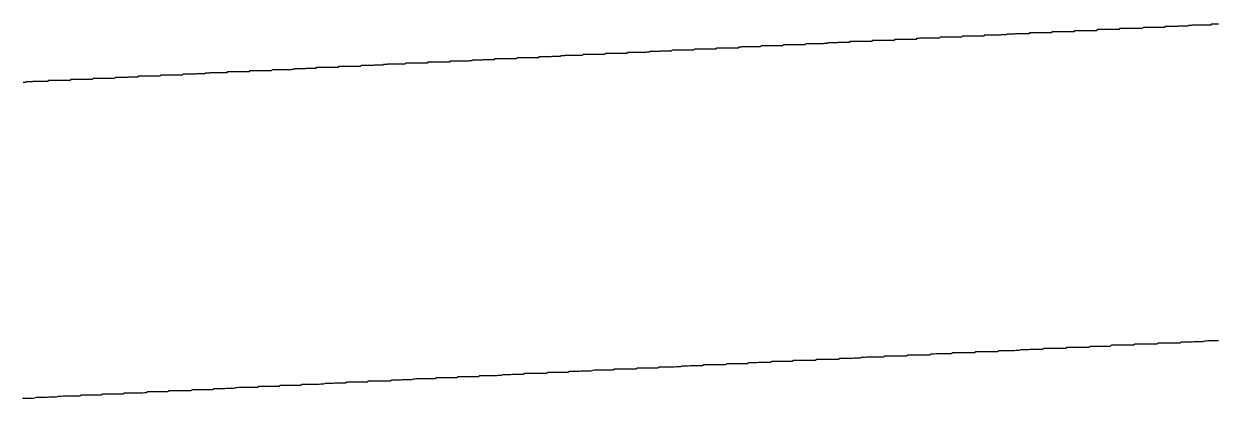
# Model space of a CAD drawing. Header units: millimetres. Extents: x 41 to 1041, y 1148 to 1248.
# Drawn here: x 117.04 to 129.86, y 1156.7 to 1160.72 of the extents above; entities that cross this region are included whole.
import ezdxf

# ---------------------------------------------------------------- set-up
doc = ezdxf.new("R2010")
doc.units = ezdxf.units.MM

msp = doc.modelspace()

# ---------------------------------------------------------------- linework, layer by layer
at = {"color": 3}
for points in [[(117.033, 1160.089, 0), (117.042, 1160.089, 0), (117.051, 1160.089, 0), (117.06, 1160.089, 0), (117.069, 1160.099, 0), (117.077, 1160.099, 0), (117.086, 1160.099, 0), (117.095, 1160.099, 0), (117.104, 1160.099, 0), (117.113, 1160.099, 0), (117.122, 1160.099, 0), (117.13, 1160.099, 0), (117.139, 1160.1, 0), (117.148, 1160.1, 0), (117.157, 1160.1, 0), (117.166, 1160.1, 0), (117.175, 1160.1, 0), (117.184, 1160.1, 0), (117.192, 1160.1, 0), (117.201, 1160.1, 0), (117.21, 1160.1, 0), (117.219, 1160.1, 0), (117.228, 1160.1, 0), (117.237, 1160.1, 0), (117.246, 1160.1, 0), (117.254, 1160.1, 0), (117.263, 1160.1, 0), (117.272, 1160.1, 0), (117.281, 1160.1, 0), (117.29, 1160.101, 0), (117.299, 1160.101, 0), (117.308, 1160.111, 0), (117.316, 1160.111, 0), (117.325, 1160.111, 0), (117.334, 1160.111, 0), (117.343, 1160.111, 0), (117.352, 1160.111, 0), (117.361, 1160.111, 0), (117.37, 1160.111, 0), (117.378, 1160.111, 0), (117.387, 1160.111, 0), (117.396, 1160.111, 0), (117.405, 1160.111, 0), (117.414, 1160.111, 0), (117.423, 1160.111, 0), (117.432, 1160.112, 0), (117.44, 1160.112, 0), (117.449, 1160.112, 0), (117.458, 1160.112, 0), (117.467, 1160.112, 0), (117.476, 1160.112, 0), (117.485, 1160.112, 0), (117.493, 1160.112, 0), (117.502, 1160.112, 0), (117.511, 1160.112, 0), (117.52, 1160.112, 0), (117.529, 1160.112, 0), (117.538, 1160.112, 0), (117.547, 1160.122, 0), (117.555, 1160.122, 0), (117.564, 1160.122, 0), (117.573, 1160.122, 0), (117.582, 1160.123, 0), (117.591, 1160.123, 0), (117.6, 1160.123, 0), (117.609, 1160.123, 0), (117.617, 1160.123, 0), (117.626, 1160.123, 0), (117.635, 1160.123, 0), (117.644, 1160.123, 0), (117.653, 1160.123, 0), (117.662, 1160.123, 0), (117.671, 1160.123, 0), (117.679, 1160.123, 0), (117.688, 1160.123, 0), (117.697, 1160.123, 0), (117.706, 1160.123, 0), (117.715, 1160.123, 0), (117.724, 1160.124, 0), (117.733, 1160.124, 0), (117.741, 1160.124, 0), (117.75, 1160.124, 0), (117.759, 1160.124, 0), (117.768, 1160.124, 0), (117.777, 1160.124, 0), (117.786, 1160.134, 0), (117.795, 1160.134, 0), (117.803, 1160.134, 0), (117.812, 1160.134, 0), (117.821, 1160.134, 0), (117.83, 1160.134, 0), (117.839, 1160.134, 0), (117.848, 1160.134, 0), (117.856, 1160.134, 0), (117.865, 1160.134, 0), (117.874, 1160.135, 0), (117.883, 1160.135, 0), (117.892, 1160.135, 0), (117.901, 1160.135, 0), (117.91, 1160.135, 0), (117.918, 1160.135, 0), (117.927, 1160.135, 0), (117.936, 1160.135, 0), (117.945, 1160.135, 0), (117.954, 1160.135, 0), (117.963, 1160.135, 0), (117.972, 1160.135, 0), (117.98, 1160.135, 0), (117.989, 1160.135, 0), (117.998, 1160.135, 0), (118.007, 1160.135, 0), (118.016, 1160.136, 0), (118.025, 1160.146, 0), (118.034, 1160.146, 0), (118.042, 1160.146, 0), (118.051, 1160.146, 0), (118.06, 1160.146, 0), (118.069, 1160.146, 0), (118.078, 1160.146, 0), (118.087, 1160.146, 0), (118.096, 1160.146, 0), (118.104, 1160.146, 0), (118.113, 1160.146, 0), (118.122, 1160.146, 0), (118.131, 1160.146, 0), (118.14, 1160.146, 0), (118.149, 1160.146, 0), (118.158, 1160.146, 0), (118.166, 1160.147, 0), (118.175, 1160.147, 0), (118.184, 1160.147, 0), (118.193, 1160.147, 0), (118.202, 1160.147, 0), (118.211, 1160.147, 0), (118.219, 1160.147, 0), (118.228, 1160.147, 0), (118.237, 1160.147, 0), (118.246, 1160.147, 0), (118.255, 1160.147, 0), (118.264, 1160.147, 0), (118.273, 1160.157, 0), (118.281, 1160.157, 0), (118.29, 1160.157, 0), (118.299, 1160.157, 0), (118.308, 1160.157, 0), (118.317, 1160.158, 0), (118.326, 1160.158, 0), (118.335, 1160.158, 0), (118.343, 1160.158, 0), (118.352, 1160.158, 0), (118.361, 1160.158, 0), (118.37, 1160.158, 0), (118.379, 1160.158, 0), (118.388, 1160.158, 0), (118.397, 1160.158, 0), (118.405, 1160.158, 0), (118.414, 1160.158, 0), (118.423, 1160.158, 0), (118.432, 1160.158, 0), (118.441, 1160.158, 0), (118.45, 1160.158, 0), (118.459, 1160.159, 0), (118.467, 1160.159, 0), (118.476, 1160.159, 0), (118.485, 1160.159, 0), (118.494, 1160.159, 0), (118.503, 1160.159, 0), (118.512, 1160.169, 0), (118.521, 1160.169, 0), (118.529, 1160.169, 0), (118.538, 1160.169, 0), (118.547, 1160.169, 0), (118.556, 1160.169, 0), (118.565, 1160.169, 0), (118.574, 1160.169, 0), (118.583, 1160.169, 0), (118.591, 1160.169, 0), (118.6, 1160.169, 0), (118.609, 1160.17, 0), (118.618, 1160.17, 0), (118.627, 1160.17, 0), (118.636, 1160.17, 0), (118.644, 1160.17, 0), (118.653, 1160.17, 0), (118.662, 1160.17, 0), (118.671, 1160.17, 0), (118.68, 1160.17, 0), (118.689, 1160.17, 0), (118.698, 1160.17, 0), (118.706, 1160.17, 0), (118.715, 1160.17, 0), (118.724, 1160.17, 0), (118.733, 1160.17, 0), (118.742, 1160.17, 0), (118.751, 1160.181, 0), (118.76, 1160.181, 0), (118.768, 1160.181, 0), (118.777, 1160.181, 0), (118.786, 1160.181, 0), (118.795, 1160.181, 0), (118.804, 1160.181, 0), (118.813, 1160.181, 0), (118.822, 1160.181, 0), (118.83, 1160.181, 0), (118.839, 1160.181, 0), (118.848, 1160.181, 0), (118.857, 1160.181, 0), (118.866, 1160.181, 0), (118.875, 1160.181, 0), (118.884, 1160.181, 0), (118.892, 1160.181, 0), (118.901, 1160.182, 0), (118.91, 1160.182, 0), (118.919, 1160.182, 0), (118.928, 1160.182, 0), (118.937, 1160.182, 0), (118.946, 1160.182, 0), (118.954, 1160.182, 0), (118.963, 1160.182, 0), (118.972, 1160.182, 0), (118.981, 1160.182, 0), (118.99, 1160.192, 0), (118.999, 1160.192, 0), (119.007, 1160.192, 0), (119.016, 1160.192, 0), (119.025, 1160.192, 0), (119.034, 1160.192, 0), (119.043, 1160.193, 0), (119.052, 1160.193, 0), (119.061, 1160.193, 0), (119.069, 1160.193, 0), (119.078, 1160.193, 0), (119.087, 1160.193, 0), (119.096, 1160.193, 0), (119.105, 1160.193, 0), (119.114, 1160.193, 0), (119.123, 1160.193, 0), (119.131, 1160.193, 0), (119.14, 1160.193, 0), (119.149, 1160.193, 0), (119.158, 1160.193, 0), (119.167, 1160.193, 0), (119.176, 1160.193, 0), (119.185, 1160.193, 0), (119.193, 1160.194, 0), (119.202, 1160.194, 0), (119.211, 1160.194, 0), (119.22, 1160.194, 0), (119.229, 1160.204, 0), (119.238, 1160.204, 0), (119.247, 1160.204, 0), (119.255, 1160.204, 0), (119.264, 1160.204, 0), (119.273, 1160.204, 0), (119.282, 1160.204, 0), (119.291, 1160.204, 0), (119.3, 1160.204, 0), (119.309, 1160.204, 0), (119.317, 1160.204, 0), (119.326, 1160.204, 0), (119.335, 1160.205, 0), (119.344, 1160.205, 0), (119.353, 1160.205, 0), (119.362, 1160.205, 0), (119.37, 1160.205, 0), (119.379, 1160.205, 0), (119.388, 1160.205, 0), (119.397, 1160.205, 0), (119.406, 1160.205, 0), (119.415, 1160.205, 0), (119.424, 1160.205, 0), (119.432, 1160.205, 0), (119.441, 1160.205, 0), (119.45, 1160.205, 0), (119.459, 1160.205, 0), (119.468, 1160.215, 0), (119.477, 1160.215, 0), (119.486, 1160.216, 0), (119.494, 1160.216, 0), (119.503, 1160.216, 0), (119.512, 1160.216, 0), (119.521, 1160.216, 0), (119.53, 1160.216, 0), (119.539, 1160.216, 0), (119.548, 1160.216, 0), (119.556, 1160.216, 0), (119.565, 1160.216, 0), (119.574, 1160.216, 0), (119.583, 1160.216, 0), (119.592, 1160.216, 0), (119.601, 1160.216, 0), (119.61, 1160.216, 0), (119.618, 1160.216, 0), (119.627, 1160.217, 0), (119.636, 1160.217, 0), (119.645, 1160.217, 0), (119.654, 1160.217, 0), (119.663, 1160.217, 0), (119.672, 1160.217, 0), (119.68, 1160.217, 0), (119.689, 1160.217, 0), (119.698, 1160.217, 0), (119.707, 1160.227, 0), (119.716, 1160.227, 0), (119.725, 1160.227, 0), (119.733, 1160.227, 0), (119.742, 1160.227, 0), (119.751, 1160.227, 0), (119.76, 1160.227, 0), (119.769, 1160.227, 0), (119.778, 1160.228, 0), (119.787, 1160.228, 0), (119.795, 1160.228, 0), (119.804, 1160.228, 0), (119.813, 1160.228, 0), (119.822, 1160.228, 0), (119.831, 1160.228, 0), (119.84, 1160.228, 0), (119.849, 1160.228, 0), (119.857, 1160.228, 0), (119.866, 1160.228, 0), (119.875, 1160.228, 0), (119.884, 1160.228, 0), (119.893, 1160.228, 0), (119.902, 1160.228, 0), (119.911, 1160.228, 0), (119.919, 1160.229, 0), (119.928, 1160.229, 0), (119.937, 1160.229, 0), (119.946, 1160.239, 0), (119.955, 1160.239, 0), (119.964, 1160.239, 0), (119.973, 1160.239, 0), (119.981, 1160.239, 0), (119.99, 1160.239, 0), (119.999, 1160.239, 0), (120.008, 1160.239, 0), (120.017, 1160.239, 0), (120.026, 1160.239, 0), (120.035, 1160.239, 0), (120.043, 1160.239, 0), (120.052, 1160.239, 0), (120.061, 1160.239, 0), (120.07, 1160.24, 0), (120.079, 1160.24, 0), (120.088, 1160.24, 0), (120.096, 1160.24, 0), (120.105, 1160.24, 0), (120.114, 1160.24, 0), (120.123, 1160.24, 0), (120.132, 1160.24, 0), (120.141, 1160.24, 0), (120.15, 1160.24, 0), (120.158, 1160.24, 0), (120.167, 1160.24, 0), (120.176, 1160.24, 0), (120.184, 1160.25, 0), (120.193, 1160.25, 0), (120.202, 1160.25, 0), (120.211, 1160.251, 0), (120.219, 1160.251, 0), (120.228, 1160.251, 0), (120.237, 1160.251, 0), (120.246, 1160.251, 0), (120.255, 1160.251, 0), (120.264, 1160.251, 0), (120.273, 1160.251, 0), (120.281, 1160.251, 0), (120.29, 1160.251, 0), (120.299, 1160.251, 0), (120.308, 1160.251, 0), (120.317, 1160.251, 0), (120.326, 1160.251, 0), (120.335, 1160.251, 0), (120.343, 1160.251, 0), (120.352, 1160.251, 0), (120.361, 1160.252, 0), (120.37, 1160.252, 0), (120.379, 1160.252, 0), (120.388, 1160.252, 0), (120.396, 1160.252, 0), (120.405, 1160.252, 0), (120.414, 1160.252, 0), (120.423, 1160.262, 0), (120.432, 1160.262, 0), (120.441, 1160.262, 0), (120.45, 1160.262, 0), (120.458, 1160.262, 0), (120.467, 1160.262, 0), (120.476, 1160.262, 0), (120.485, 1160.262, 0), (120.494, 1160.262, 0), (120.503, 1160.262, 0), (120.512, 1160.263, 0), (120.52, 1160.263, 0), (120.529, 1160.263, 0), (120.538, 1160.263, 0), (120.547, 1160.263, 0), (120.556, 1160.263, 0), (120.565, 1160.263, 0), (120.574, 1160.263, 0), (120.582, 1160.263, 0), (120.591, 1160.263, 0), (120.6, 1160.263, 0), (120.609, 1160.263, 0), (120.618, 1160.263, 0), (120.627, 1160.263, 0), (120.636, 1160.263, 0), (120.644, 1160.263, 0), (120.653, 1160.264, 0), (120.662, 1160.274, 0), (120.671, 1160.274, 0), (120.68, 1160.274, 0), (120.689, 1160.274, 0), (120.698, 1160.274, 0), (120.706, 1160.274, 0), (120.715, 1160.274, 0), (120.724, 1160.274, 0), (120.733, 1160.274, 0), (120.742, 1160.274, 0), (120.751, 1160.274, 0), (120.759, 1160.274, 0), (120.768, 1160.274, 0), (120.777, 1160.274, 0), (120.786, 1160.274, 0), (120.795, 1160.274, 0), (120.804, 1160.275, 0), (120.813, 1160.275, 0), (120.821, 1160.275, 0), (120.83, 1160.275, 0), (120.839, 1160.275, 0), (120.848, 1160.275, 0), (120.857, 1160.275, 0), (120.866, 1160.275, 0), (120.875, 1160.275, 0), (120.883, 1160.275, 0), (120.892, 1160.275, 0), (120.901, 1160.285, 0), (120.91, 1160.285, 0), (120.919, 1160.285, 0), (120.928, 1160.285, 0), (120.937, 1160.285, 0), (120.945, 1160.286, 0), (120.954, 1160.286, 0), (120.963, 1160.286, 0), (120.972, 1160.286, 0), (120.981, 1160.286, 0), (120.99, 1160.286, 0), (120.999, 1160.286, 0), (121.007, 1160.286, 0), (121.016, 1160.286, 0), (121.025, 1160.286, 0), (121.034, 1160.286, 0), (121.043, 1160.286, 0), (121.052, 1160.286, 0), (121.061, 1160.286, 0), (121.069, 1160.286, 0), (121.078, 1160.286, 0), (121.087, 1160.286, 0), (121.096, 1160.287, 0), (121.105, 1160.287, 0), (121.114, 1160.287, 0), (121.122, 1160.287, 0), (121.131, 1160.287, 0), (121.14, 1160.297, 0), (121.149, 1160.297, 0), (121.158, 1160.297, 0), (121.167, 1160.297, 0), (121.176, 1160.297, 0), (121.184, 1160.297, 0), (121.193, 1160.297, 0), (121.202, 1160.297, 0), (121.211, 1160.297, 0), (121.22, 1160.297, 0), (121.229, 1160.297, 0), (121.238, 1160.298, 0), (121.246, 1160.298, 0), (121.255, 1160.298, 0), (121.264, 1160.298, 0), (121.273, 1160.298, 0), (121.282, 1160.298, 0), (121.291, 1160.298, 0), (121.3, 1160.298, 0), (121.308, 1160.298, 0), (121.317, 1160.298, 0), (121.326, 1160.298, 0), (121.335, 1160.298, 0), (121.344, 1160.298, 0), (121.353, 1160.298, 0), (121.362, 1160.298, 0), (121.37, 1160.298, 0), (121.379, 1160.308, 0), (121.388, 1160.309, 0), (121.397, 1160.309, 0), (121.406, 1160.309, 0), (121.415, 1160.309, 0), (121.424, 1160.309, 0), (121.432, 1160.309, 0), (121.441, 1160.309, 0), (121.45, 1160.309, 0), (121.459, 1160.309, 0), (121.468, 1160.309, 0), (121.477, 1160.309, 0), (121.485, 1160.309, 0), (121.494, 1160.309, 0), (121.503, 1160.309, 0), (121.512, 1160.309, 0), (121.521, 1160.309, 0), (121.53, 1160.31, 0), (121.539, 1160.31, 0), (121.547, 1160.31, 0), (121.556, 1160.31, 0), (121.565, 1160.31, 0), (121.574, 1160.31, 0), (121.583, 1160.31, 0), (121.592, 1160.31, 0), (121.601, 1160.31, 0), (121.609, 1160.31, 0), (121.618, 1160.32, 0), (121.627, 1160.32, 0), (121.636, 1160.32, 0), (121.645, 1160.32, 0), (121.654, 1160.32, 0), (121.663, 1160.32, 0), (121.671, 1160.32, 0), (121.68, 1160.321, 0), (121.689, 1160.321, 0), (121.698, 1160.321, 0), (121.707, 1160.321, 0), (121.716, 1160.321, 0), (121.725, 1160.321, 0), (121.733, 1160.321, 0), (121.742, 1160.321, 0), (121.751, 1160.321, 0), (121.76, 1160.321, 0), (121.769, 1160.321, 0), (121.778, 1160.321, 0), (121.787, 1160.321, 0), (121.795, 1160.321, 0), (121.804, 1160.321, 0), (121.813, 1160.321, 0), (121.822, 1160.322, 0), (121.831, 1160.322, 0), (121.84, 1160.322, 0), (121.848, 1160.322, 0), (121.857, 1160.332, 0), (121.866, 1160.332, 0), (121.875, 1160.332, 0), (121.884, 1160.332, 0), (121.893, 1160.332, 0), (121.902, 1160.332, 0), (121.91, 1160.332, 0), (121.919, 1160.332, 0), (121.928, 1160.332, 0), (121.937, 1160.332, 0), (121.946, 1160.332, 0), (121.955, 1160.332, 0), (121.964, 1160.332, 0), (121.972, 1160.333, 0), (121.981, 1160.333, 0), (121.99, 1160.333, 0), (121.999, 1160.333, 0), (122.008, 1160.333, 0), (122.017, 1160.333, 0), (122.026, 1160.333, 0), (122.034, 1160.333, 0), (122.043, 1160.333, 0), (122.052, 1160.333, 0), (122.061, 1160.333, 0), (122.07, 1160.333, 0), (122.079, 1160.333, 0), (122.088, 1160.333, 0), (122.096, 1160.343, 0), (122.105, 1160.343, 0), (122.114, 1160.344, 0), (122.123, 1160.344, 0), (122.132, 1160.344, 0), (122.141, 1160.344, 0), (122.15, 1160.344, 0), (122.158, 1160.344, 0), (122.167, 1160.344, 0), (122.176, 1160.344, 0), (122.185, 1160.344, 0), (122.194, 1160.344, 0), (122.203, 1160.344, 0), (122.211, 1160.344, 0), (122.22, 1160.344, 0), (122.229, 1160.344, 0), (122.238, 1160.344, 0), (122.247, 1160.344, 0), (122.256, 1160.344, 0), (122.265, 1160.345, 0), (122.273, 1160.345, 0), (122.282, 1160.345, 0), (122.291, 1160.345, 0), (122.3, 1160.345, 0), (122.309, 1160.345, 0), (122.318, 1160.345, 0), (122.327, 1160.345, 0), (122.335, 1160.355, 0), (122.344, 1160.355, 0), (122.353, 1160.355, 0), (122.362, 1160.355, 0), (122.371, 1160.355, 0), (122.38, 1160.355, 0), (122.389, 1160.355, 0), (122.397, 1160.355, 0), (122.406, 1160.355, 0), (122.415, 1160.356, 0), (122.424, 1160.356, 0), (122.433, 1160.356, 0), (122.442, 1160.356, 0), (122.451, 1160.356, 0), (122.459, 1160.356, 0), (122.468, 1160.356, 0), (122.477, 1160.356, 0), (122.486, 1160.356, 0), (122.495, 1160.356, 0), (122.504, 1160.356, 0), (122.513, 1160.356, 0), (122.521, 1160.356, 0), (122.53, 1160.356, 0), (122.539, 1160.356, 0), (122.548, 1160.356, 0), (122.557, 1160.357, 0), (122.566, 1160.357, 0), (122.574, 1160.367, 0), (122.583, 1160.367, 0), (122.592, 1160.367, 0), (122.601, 1160.367, 0), (122.61, 1160.367, 0), (122.619, 1160.367, 0), (122.628, 1160.367, 0), (122.636, 1160.367, 0), (122.645, 1160.367, 0), (122.654, 1160.367, 0), (122.663, 1160.367, 0), (122.672, 1160.367, 0), (122.681, 1160.367, 0), (122.69, 1160.367, 0), (122.698, 1160.367, 0), (122.707, 1160.368, 0), (122.716, 1160.368, 0), (122.725, 1160.368, 0), (122.734, 1160.368, 0), (122.743, 1160.368, 0), (122.752, 1160.368, 0), (122.76, 1160.368, 0), (122.769, 1160.368, 0), (122.778, 1160.368, 0), (122.787, 1160.368, 0), (122.796, 1160.368, 0), (122.805, 1160.378, 0), (122.814, 1160.378, 0), (122.822, 1160.378, 0), (122.831, 1160.378, 0), (122.84, 1160.378, 0), (122.849, 1160.379, 0), (122.858, 1160.379, 0), (122.867, 1160.379, 0), (122.876, 1160.379, 0), (122.884, 1160.379, 0), (122.893, 1160.379, 0), (122.902, 1160.379, 0), (122.911, 1160.379, 0), (122.92, 1160.379, 0), (122.929, 1160.379, 0), (122.937, 1160.379, 0), (122.946, 1160.379, 0), (122.955, 1160.379, 0), (122.964, 1160.379, 0), (122.973, 1160.379, 0), (122.982, 1160.379, 0), (122.991, 1160.379, 0), (122.999, 1160.38, 0), (123.008, 1160.38, 0), (123.017, 1160.38, 0), (123.026, 1160.38, 0), (123.035, 1160.38, 0), (123.044, 1160.39, 0), (123.053, 1160.39, 0), (123.061, 1160.39, 0), (123.07, 1160.39, 0), (123.079, 1160.39, 0), (123.088, 1160.39, 0), (123.097, 1160.39, 0), (123.106, 1160.39, 0), (123.115, 1160.39, 0), (123.123, 1160.39, 0), (123.132, 1160.39, 0), (123.141, 1160.391, 0), (123.15, 1160.391, 0), (123.159, 1160.391, 0), (123.168, 1160.391, 0), (123.177, 1160.391, 0), (123.185, 1160.391, 0), (123.194, 1160.391, 0), (123.203, 1160.391, 0), (123.212, 1160.391, 0), (123.221, 1160.391, 0), (123.23, 1160.391, 0), (123.238, 1160.391, 0), (123.247, 1160.391, 0), (123.256, 1160.391, 0), (123.265, 1160.391, 0), (123.274, 1160.391, 0), (123.283, 1160.401, 0), (123.292, 1160.402, 0), (123.3, 1160.402, 0), (123.309, 1160.402, 0), (123.318, 1160.402, 0), (123.327, 1160.402, 0), (123.336, 1160.402, 0), (123.345, 1160.402, 0), (123.354, 1160.402, 0), (123.362, 1160.402, 0), (123.371, 1160.402, 0), (123.38, 1160.402, 0), (123.388, 1160.402, 0), (123.397, 1160.402, 0), (123.406, 1160.402, 0), (123.415, 1160.402, 0), (123.423, 1160.402, 0), (123.432, 1160.403, 0), (123.441, 1160.403, 0), (123.45, 1160.403, 0), (123.459, 1160.403, 0), (123.468, 1160.403, 0), (123.477, 1160.403, 0), (123.485, 1160.403, 0), (123.494, 1160.403, 0), (123.503, 1160.403, 0), (123.512, 1160.403, 0), (123.521, 1160.413, 0), (123.53, 1160.413, 0), (123.539, 1160.413, 0), (123.547, 1160.413, 0), (123.556, 1160.413, 0), (123.565, 1160.413, 0), (123.574, 1160.413, 0), (123.583, 1160.414, 0), (123.592, 1160.414, 0), (123.6, 1160.414, 0), (123.609, 1160.414, 0), (123.618, 1160.414, 0), (123.627, 1160.414, 0), (123.636, 1160.414, 0), (123.645, 1160.414, 0), (123.654, 1160.414, 0), (123.662, 1160.414, 0), (123.671, 1160.414, 0), (123.68, 1160.414, 0), (123.689, 1160.414, 0), (123.698, 1160.414, 0), (123.707, 1160.414, 0), (123.716, 1160.414, 0), (123.724, 1160.415, 0), (123.733, 1160.415, 0), (123.742, 1160.415, 0), (123.751, 1160.415, 0), (123.76, 1160.425, 0), (123.769, 1160.425, 0), (123.778, 1160.425, 0), (123.786, 1160.425, 0), (123.795, 1160.425, 0), (123.804, 1160.425, 0), (123.813, 1160.425, 0), (123.822, 1160.425, 0), (123.831, 1160.425, 0), (123.84, 1160.425, 0), (123.848, 1160.425, 0), (123.857, 1160.425, 0), (123.866, 1160.425, 0), (123.875, 1160.426, 0), (123.884, 1160.426, 0), (123.893, 1160.426, 0), (123.902, 1160.426, 0), (123.91, 1160.426, 0), (123.919, 1160.426, 0), (123.928, 1160.426, 0), (123.937, 1160.426, 0), (123.946, 1160.426, 0), (123.955, 1160.426, 0), (123.963, 1160.426, 0), (123.972, 1160.426, 0), (123.981, 1160.426, 0), (123.99, 1160.426, 0), (123.999, 1160.436, 0), (124.008, 1160.436, 0), (124.017, 1160.437, 0), (124.025, 1160.437, 0), (124.034, 1160.437, 0), (124.043, 1160.437, 0), (124.052, 1160.437, 0), (124.061, 1160.437, 0), (124.07, 1160.437, 0), (124.079, 1160.437, 0), (124.087, 1160.437, 0), (124.096, 1160.437, 0), (124.105, 1160.437, 0), (124.114, 1160.437, 0), (124.123, 1160.437, 0), (124.132, 1160.437, 0), (124.141, 1160.437, 0), (124.149, 1160.437, 0), (124.158, 1160.437, 0), (124.167, 1160.438, 0), (124.176, 1160.438, 0), (124.185, 1160.438, 0), (124.194, 1160.438, 0), (124.203, 1160.438, 0), (124.211, 1160.438, 0), (124.22, 1160.438, 0), (124.229, 1160.438, 0), (124.238, 1160.448, 0), (124.247, 1160.448, 0), (124.256, 1160.448, 0), (124.265, 1160.448, 0), (124.273, 1160.448, 0), (124.282, 1160.448, 0), (124.291, 1160.448, 0), (124.3, 1160.448, 0), (124.309, 1160.448, 0), (124.318, 1160.449, 0), (124.326, 1160.449, 0), (124.335, 1160.449, 0), (124.344, 1160.449, 0), (124.353, 1160.449, 0), (124.362, 1160.449, 0), (124.371, 1160.449, 0), (124.38, 1160.449, 0), (124.388, 1160.449, 0), (124.397, 1160.449, 0), (124.406, 1160.449, 0), (124.415, 1160.449, 0), (124.424, 1160.449, 0), (124.433, 1160.449, 0), (124.442, 1160.449, 0), (124.45, 1160.449, 0), (124.459, 1160.45, 0), (124.468, 1160.45, 0), (124.477, 1160.46, 0), (124.486, 1160.46, 0), (124.495, 1160.46, 0), (124.504, 1160.46, 0), (124.512, 1160.46, 0), (124.521, 1160.46, 0), (124.53, 1160.46, 0), (124.539, 1160.46, 0), (124.548, 1160.46, 0), (124.557, 1160.46, 0), (124.566, 1160.46, 0), (124.574, 1160.46, 0), (124.583, 1160.46, 0), (124.592, 1160.46, 0), (124.601, 1160.46, 0), (124.61, 1160.461, 0), (124.619, 1160.461, 0), (124.628, 1160.461, 0), (124.636, 1160.461, 0), (124.645, 1160.461, 0), (124.654, 1160.461, 0), (124.663, 1160.461, 0), (124.672, 1160.461, 0), (124.681, 1160.461, 0), (124.689, 1160.461, 0), (124.698, 1160.461, 0), (124.707, 1160.461, 0), (124.716, 1160.471, 0), (124.725, 1160.471, 0), (124.734, 1160.471, 0), (124.743, 1160.471, 0), (124.751, 1160.472, 0), (124.76, 1160.472, 0), (124.769, 1160.472, 0), (124.778, 1160.472, 0), (124.787, 1160.472, 0), (124.796, 1160.472, 0), (124.805, 1160.472, 0), (124.813, 1160.472, 0), (124.822, 1160.472, 0), (124.831, 1160.472, 0), (124.84, 1160.472, 0), (124.849, 1160.472, 0), (124.858, 1160.472, 0), (124.867, 1160.472, 0), (124.875, 1160.472, 0), (124.884, 1160.472, 0), (124.893, 1160.472, 0), (124.902, 1160.473, 0), (124.911, 1160.473, 0), (124.92, 1160.473, 0), (124.929, 1160.473, 0), (124.937, 1160.473, 0), (124.946, 1160.473, 0), (124.955, 1160.483, 0), (124.964, 1160.483, 0), (124.973, 1160.483, 0), (124.982, 1160.483, 0), (124.991, 1160.483, 0), (124.999, 1160.483, 0), (125.008, 1160.483, 0), (125.017, 1160.483, 0), (125.026, 1160.483, 0), (125.035, 1160.483, 0), (125.044, 1160.484, 0), (125.052, 1160.484, 0), (125.061, 1160.484, 0), (125.07, 1160.484, 0), (125.079, 1160.484, 0), (125.088, 1160.484, 0), (125.097, 1160.484, 0), (125.106, 1160.484, 0), (125.114, 1160.484, 0), (125.123, 1160.484, 0), (125.132, 1160.484, 0), (125.141, 1160.484, 0), (125.15, 1160.484, 0), (125.159, 1160.484, 0), (125.168, 1160.484, 0), (125.176, 1160.484, 0), (125.185, 1160.484, 0), (125.194, 1160.495, 0), (125.203, 1160.495, 0), (125.212, 1160.495, 0), (125.221, 1160.495, 0), (125.23, 1160.495, 0), (125.238, 1160.495, 0), (125.247, 1160.495, 0), (125.256, 1160.495, 0), (125.265, 1160.495, 0), (125.274, 1160.495, 0), (125.283, 1160.495, 0), (125.292, 1160.495, 0), (125.3, 1160.495, 0), (125.309, 1160.495, 0), (125.318, 1160.495, 0), (125.327, 1160.495, 0), (125.336, 1160.496, 0), (125.345, 1160.496, 0), (125.353, 1160.496, 0), (125.362, 1160.496, 0), (125.371, 1160.496, 0), (125.38, 1160.496, 0), (125.389, 1160.496, 0), (125.398, 1160.496, 0), (125.407, 1160.496, 0), (125.415, 1160.496, 0), (125.424, 1160.496, 0), (125.433, 1160.506, 0), (125.442, 1160.506, 0), (125.451, 1160.506, 0), (125.46, 1160.506, 0), (125.469, 1160.506, 0), (125.477, 1160.506, 0), (125.486, 1160.507, 0), (125.495, 1160.507, 0), (125.504, 1160.507, 0), (125.513, 1160.507, 0), (125.522, 1160.507, 0), (125.531, 1160.507, 0), (125.539, 1160.507, 0), (125.548, 1160.507, 0), (125.557, 1160.507, 0), (125.566, 1160.507, 0), (125.575, 1160.507, 0), (125.584, 1160.507, 0), (125.593, 1160.507, 0), (125.601, 1160.507, 0), (125.61, 1160.507, 0), (125.619, 1160.507, 0), (125.628, 1160.508, 0), (125.637, 1160.508, 0), (125.646, 1160.508, 0), (125.655, 1160.508, 0), (125.663, 1160.508, 0), (125.672, 1160.518, 0), (125.681, 1160.518, 0), (125.69, 1160.518, 0), (125.699, 1160.518, 0), (125.708, 1160.518, 0), (125.716, 1160.518, 0), (125.725, 1160.518, 0), (125.734, 1160.518, 0), (125.743, 1160.518, 0), (125.752, 1160.518, 0), (125.761, 1160.518, 0), (125.77, 1160.518, 0), (125.778, 1160.519, 0), (125.787, 1160.519, 0), (125.796, 1160.519, 0), (125.805, 1160.519, 0), (125.814, 1160.519, 0), (125.823, 1160.519, 0), (125.832, 1160.519, 0), (125.84, 1160.519, 0), (125.849, 1160.519, 0), (125.858, 1160.519, 0), (125.867, 1160.519, 0), (125.876, 1160.519, 0), (125.885, 1160.519, 0), (125.894, 1160.519, 0), (125.902, 1160.519, 0), (125.911, 1160.529, 0), (125.92, 1160.53, 0), (125.929, 1160.53, 0), (125.938, 1160.53, 0), (125.947, 1160.53, 0), (125.956, 1160.53, 0), (125.964, 1160.53, 0), (125.973, 1160.53, 0), (125.982, 1160.53, 0), (125.991, 1160.53, 0), (126, 1160.53, 0), (126.009, 1160.53, 0), (126.018, 1160.53, 0), (126.026, 1160.53, 0), (126.035, 1160.53, 0), (126.044, 1160.53, 0), (126.053, 1160.53, 0), (126.062, 1160.53, 0), (126.071, 1160.531, 0), (126.08, 1160.531, 0), (126.088, 1160.531, 0), (126.097, 1160.531, 0), (126.106, 1160.531, 0), (126.115, 1160.531, 0), (126.124, 1160.531, 0), (126.133, 1160.531, 0), (126.141, 1160.531, 0), (126.15, 1160.541, 0), (126.159, 1160.541, 0), (126.168, 1160.541, 0), (126.177, 1160.541, 0), (126.186, 1160.541, 0), (126.195, 1160.541, 0), (126.203, 1160.541, 0), (126.212, 1160.541, 0), (126.221, 1160.542, 0), (126.23, 1160.542, 0), (126.239, 1160.542, 0), (126.248, 1160.542, 0), (126.257, 1160.542, 0), (126.265, 1160.542, 0), (126.274, 1160.542, 0), (126.283, 1160.542, 0), (126.292, 1160.542, 0), (126.301, 1160.542, 0), (126.31, 1160.542, 0), (126.319, 1160.542, 0), (126.327, 1160.542, 0), (126.336, 1160.542, 0), (126.345, 1160.542, 0), (126.354, 1160.542, 0), (126.363, 1160.543, 0), (126.372, 1160.543, 0), (126.381, 1160.543, 0), (126.389, 1160.553, 0), (126.398, 1160.553, 0), (126.407, 1160.553, 0), (126.416, 1160.553, 0), (126.425, 1160.553, 0), (126.434, 1160.553, 0), (126.443, 1160.553, 0), (126.451, 1160.553, 0), (126.46, 1160.553, 0), (126.469, 1160.553, 0), (126.478, 1160.553, 0), (126.487, 1160.553, 0), (126.496, 1160.553, 0), (126.504, 1160.553, 0), (126.513, 1160.554, 0), (126.522, 1160.554, 0), (126.531, 1160.554, 0), (126.54, 1160.554, 0), (126.549, 1160.554, 0), (126.558, 1160.554, 0), (126.566, 1160.554, 0), (126.575, 1160.554, 0), (126.584, 1160.554, 0), (126.593, 1160.554, 0), (126.602, 1160.554, 0), (126.611, 1160.554, 0), (126.62, 1160.554, 0), (126.627, 1160.564, 0), (126.636, 1160.564, 0), (126.645, 1160.564, 0), (126.654, 1160.565, 0), (126.663, 1160.565, 0), (126.672, 1160.565, 0), (126.681, 1160.565, 0), (126.689, 1160.565, 0), (126.698, 1160.565, 0), (126.707, 1160.565, 0), (126.716, 1160.565, 0), (126.725, 1160.565, 0), (126.734, 1160.565, 0), (126.743, 1160.565, 0), (126.751, 1160.565, 0), (126.76, 1160.565, 0), (126.769, 1160.565, 0), (126.778, 1160.565, 0), (126.787, 1160.565, 0), (126.796, 1160.565, 0), (126.805, 1160.566, 0), (126.813, 1160.566, 0), (126.822, 1160.566, 0), (126.831, 1160.566, 0), (126.84, 1160.566, 0), (126.849, 1160.566, 0), (126.858, 1160.566, 0), (126.866, 1160.566, 0), (126.875, 1160.576, 0), (126.884, 1160.576, 0), (126.893, 1160.576, 0), (126.902, 1160.576, 0), (126.911, 1160.576, 0), (126.92, 1160.576, 0), (126.928, 1160.576, 0), (126.937, 1160.576, 0), (126.946, 1160.577, 0), (126.955, 1160.577, 0), (126.964, 1160.577, 0), (126.973, 1160.577, 0), (126.982, 1160.577, 0), (126.99, 1160.577, 0), (126.999, 1160.577, 0), (127.008, 1160.577, 0), (127.017, 1160.577, 0), (127.026, 1160.577, 0), (127.035, 1160.577, 0), (127.044, 1160.577, 0), (127.052, 1160.577, 0), (127.061, 1160.577, 0), (127.07, 1160.577, 0), (127.079, 1160.577, 0), (127.088, 1160.577, 0), (127.097, 1160.578, 0), (127.106, 1160.578, 0), (127.114, 1160.588, 0), (127.123, 1160.588, 0), (127.132, 1160.588, 0), (127.141, 1160.588, 0), (127.15, 1160.588, 0), (127.159, 1160.588, 0), (127.168, 1160.588, 0), (127.176, 1160.588, 0), (127.185, 1160.588, 0), (127.194, 1160.588, 0), (127.203, 1160.588, 0), (127.212, 1160.588, 0), (127.221, 1160.588, 0), (127.229, 1160.588, 0), (127.238, 1160.589, 0), (127.247, 1160.589, 0), (127.256, 1160.589, 0), (127.265, 1160.589, 0), (127.274, 1160.589, 0), (127.283, 1160.589, 0), (127.291, 1160.589, 0), (127.3, 1160.589, 0), (127.309, 1160.589, 0), (127.318, 1160.589, 0), (127.327, 1160.589, 0), (127.336, 1160.589, 0), (127.345, 1160.589, 0), (127.353, 1160.599, 0), (127.362, 1160.599, 0), (127.371, 1160.599, 0), (127.38, 1160.599, 0), (127.389, 1160.6, 0), (127.398, 1160.6, 0), (127.407, 1160.6, 0), (127.415, 1160.6, 0), (127.424, 1160.6, 0), (127.433, 1160.6, 0), (127.442, 1160.6, 0), (127.451, 1160.6, 0), (127.46, 1160.6, 0), (127.469, 1160.6, 0), (127.477, 1160.6, 0), (127.486, 1160.6, 0), (127.495, 1160.6, 0), (127.504, 1160.6, 0), (127.513, 1160.6, 0), (127.522, 1160.6, 0), (127.531, 1160.601, 0), (127.539, 1160.601, 0), (127.548, 1160.601, 0), (127.557, 1160.601, 0), (127.566, 1160.601, 0), (127.575, 1160.601, 0), (127.584, 1160.601, 0), (127.592, 1160.611, 0), (127.601, 1160.611, 0), (127.61, 1160.611, 0), (127.619, 1160.611, 0), (127.628, 1160.611, 0), (127.637, 1160.611, 0), (127.646, 1160.611, 0), (127.654, 1160.611, 0), (127.663, 1160.611, 0), (127.672, 1160.611, 0), (127.681, 1160.612, 0), (127.69, 1160.612, 0), (127.699, 1160.612, 0), (127.708, 1160.612, 0), (127.716, 1160.612, 0), (127.725, 1160.612, 0), (127.734, 1160.612, 0), (127.743, 1160.612, 0), (127.752, 1160.612, 0), (127.761, 1160.612, 0), (127.77, 1160.612, 0), (127.778, 1160.612, 0), (127.787, 1160.612, 0), (127.796, 1160.612, 0), (127.805, 1160.612, 0), (127.814, 1160.612, 0), (127.823, 1160.613, 0), (127.832, 1160.613, 0), (127.84, 1160.623, 0), (127.849, 1160.623, 0), (127.858, 1160.623, 0), (127.867, 1160.623, 0), (127.876, 1160.623, 0), (127.885, 1160.623, 0), (127.894, 1160.623, 0), (127.902, 1160.623, 0), (127.911, 1160.623, 0), (127.92, 1160.623, 0), (127.929, 1160.623, 0), (127.938, 1160.623, 0), (127.947, 1160.623, 0), (127.955, 1160.623, 0), (127.964, 1160.623, 0), (127.973, 1160.624, 0), (127.982, 1160.624, 0), (127.991, 1160.624, 0), (128, 1160.624, 0), (128.009, 1160.624, 0), (128.017, 1160.624, 0), (128.026, 1160.624, 0), (128.035, 1160.624, 0), (128.044, 1160.624, 0), (128.053, 1160.624, 0), (128.062, 1160.624, 0), (128.071, 1160.624, 0), (128.079, 1160.634, 0), (128.088, 1160.634, 0), (128.097, 1160.634, 0), (128.106, 1160.634, 0), (128.115, 1160.635, 0), (128.124, 1160.635, 0), (128.133, 1160.635, 0), (128.141, 1160.635, 0), (128.15, 1160.635, 0), (128.159, 1160.635, 0), (128.168, 1160.635, 0), (128.177, 1160.635, 0), (128.186, 1160.635, 0), (128.195, 1160.635, 0), (128.203, 1160.635, 0), (128.212, 1160.635, 0), (128.221, 1160.635, 0), (128.23, 1160.635, 0), (128.239, 1160.635, 0), (128.248, 1160.635, 0), (128.257, 1160.635, 0), (128.265, 1160.636, 0), (128.274, 1160.636, 0), (128.283, 1160.636, 0), (128.292, 1160.636, 0), (128.301, 1160.636, 0), (128.31, 1160.636, 0), (128.318, 1160.646, 0), (128.327, 1160.646, 0), (128.336, 1160.646, 0), (128.345, 1160.646, 0), (128.354, 1160.646, 0), (128.363, 1160.646, 0), (128.372, 1160.646, 0), (128.38, 1160.646, 0), (128.389, 1160.646, 0), (128.398, 1160.646, 0), (128.407, 1160.646, 0), (128.416, 1160.647, 0), (128.425, 1160.647, 0), (128.434, 1160.647, 0), (128.442, 1160.647, 0), (128.451, 1160.647, 0), (128.46, 1160.647, 0), (128.469, 1160.647, 0), (128.478, 1160.647, 0), (128.487, 1160.647, 0), (128.496, 1160.647, 0), (128.504, 1160.647, 0), (128.513, 1160.647, 0), (128.522, 1160.647, 0), (128.531, 1160.647, 0), (128.54, 1160.647, 0), (128.549, 1160.647, 0), (128.558, 1160.648, 0), (128.566, 1160.658, 0), (128.575, 1160.658, 0), (128.584, 1160.658, 0), (128.593, 1160.658, 0), (128.602, 1160.658, 0), (128.611, 1160.658, 0), (128.62, 1160.658, 0), (128.628, 1160.658, 0), (128.637, 1160.658, 0), (128.646, 1160.658, 0), (128.655, 1160.658, 0), (128.664, 1160.658, 0), (128.673, 1160.658, 0), (128.682, 1160.658, 0), (128.69, 1160.658, 0), (128.699, 1160.658, 0), (128.708, 1160.659, 0), (128.717, 1160.659, 0), (128.726, 1160.659, 0), (128.735, 1160.659, 0), (128.743, 1160.659, 0), (128.752, 1160.659, 0), (128.761, 1160.659, 0), (128.77, 1160.659, 0), (128.779, 1160.659, 0), (128.788, 1160.659, 0), (128.797, 1160.659, 0), (128.805, 1160.669, 0), (128.814, 1160.669, 0), (128.823, 1160.669, 0), (128.832, 1160.669, 0), (128.841, 1160.669, 0), (128.85, 1160.67, 0), (128.859, 1160.67, 0), (128.867, 1160.67, 0), (128.876, 1160.67, 0), (128.885, 1160.67, 0), (128.894, 1160.67, 0), (128.903, 1160.67, 0), (128.912, 1160.67, 0), (128.921, 1160.67, 0), (128.929, 1160.67, 0), (128.938, 1160.67, 0), (128.947, 1160.67, 0), (128.956, 1160.67, 0), (128.965, 1160.67, 0), (128.974, 1160.67, 0), (128.983, 1160.67, 0), (128.991, 1160.67, 0), (129, 1160.671, 0), (129.009, 1160.671, 0), (129.018, 1160.671, 0), (129.027, 1160.671, 0), (129.036, 1160.671, 0), (129.045, 1160.671, 0), (129.053, 1160.681, 0), (129.062, 1160.681, 0), (129.071, 1160.681, 0), (129.08, 1160.681, 0), (129.089, 1160.681, 0), (129.098, 1160.681, 0), (129.107, 1160.681, 0), (129.115, 1160.681, 0), (129.124, 1160.681, 0), (129.133, 1160.681, 0), (129.142, 1160.682, 0), (129.151, 1160.682, 0), (129.16, 1160.682, 0), (129.168, 1160.682, 0), (129.177, 1160.682, 0), (129.186, 1160.682, 0), (129.195, 1160.682, 0), (129.204, 1160.682, 0), (129.213, 1160.682, 0), (129.222, 1160.682, 0), (129.23, 1160.682, 0), (129.239, 1160.682, 0), (129.248, 1160.682, 0), (129.257, 1160.682, 0), (129.266, 1160.682, 0), (129.275, 1160.682, 0), (129.284, 1160.682, 0), (129.292, 1160.693, 0), (129.301, 1160.693, 0), (129.31, 1160.693, 0), (129.319, 1160.693, 0), (129.328, 1160.693, 0), (129.337, 1160.693, 0), (129.346, 1160.693, 0), (129.354, 1160.693, 0), (129.363, 1160.693, 0), (129.372, 1160.693, 0), (129.381, 1160.693, 0), (129.39, 1160.693, 0), (129.399, 1160.693, 0), (129.408, 1160.693, 0), (129.416, 1160.693, 0), (129.425, 1160.693, 0), (129.434, 1160.694, 0), (129.443, 1160.694, 0), (129.452, 1160.694, 0), (129.461, 1160.694, 0), (129.47, 1160.694, 0), (129.478, 1160.694, 0), (129.487, 1160.694, 0), (129.496, 1160.694, 0), (129.505, 1160.694, 0), (129.514, 1160.694, 0), (129.523, 1160.694, 0), (129.531, 1160.694, 0), (129.54, 1160.704, 0), (129.549, 1160.704, 0), (129.558, 1160.704, 0), (129.567, 1160.704, 0), (129.576, 1160.704, 0), (129.585, 1160.705, 0), (129.593, 1160.705, 0), (129.602, 1160.705, 0), (129.611, 1160.705, 0), (129.62, 1160.705, 0), (129.629, 1160.705, 0), (129.638, 1160.705, 0), (129.647, 1160.705, 0), (129.655, 1160.705, 0), (129.664, 1160.705, 0), (129.673, 1160.705, 0), (129.682, 1160.705, 0), (129.691, 1160.705, 0), (129.7, 1160.705, 0), (129.709, 1160.705, 0), (129.717, 1160.705, 0), (129.726, 1160.706, 0), (129.735, 1160.706, 0), (129.744, 1160.706, 0), (129.753, 1160.706, 0), (129.762, 1160.706, 0), (129.771, 1160.706, 0), (129.779, 1160.706, 0), (129.788, 1160.716, 0), (129.797, 1160.716, 0), (129.806, 1160.716, 0), (129.815, 1160.716, 0), (129.824, 1160.716, 0), (129.833, 1160.716, 0), (129.841, 1160.716, 0), (129.85, 1160.716, 0), (129.859, 1160.716, 0)], [(117.024, 1156.699, 0), (117.041, 1156.699, 0), (117.057, 1156.699, 0), (117.074, 1156.699, 0), (117.091, 1156.699, 0), (117.107, 1156.699, 0), (117.124, 1156.699, 0), (117.14, 1156.699, 0), (117.157, 1156.7, 0), (117.173, 1156.71, 0), (117.19, 1156.71, 0), (117.207, 1156.71, 0), (117.223, 1156.71, 0), (117.24, 1156.71, 0), (117.256, 1156.71, 0), (117.273, 1156.71, 0), (117.29, 1156.71, 0), (117.306, 1156.711, 0), (117.323, 1156.711, 0), (117.339, 1156.711, 0), (117.356, 1156.711, 0), (117.373, 1156.711, 0), (117.389, 1156.711, 0), (117.406, 1156.721, 0), (117.422, 1156.721, 0), (117.439, 1156.721, 0), (117.456, 1156.722, 0), (117.472, 1156.722, 0), (117.489, 1156.722, 0), (117.505, 1156.722, 0), (117.522, 1156.722, 0), (117.538, 1156.722, 0), (117.555, 1156.722, 0), (117.572, 1156.722, 0), (117.588, 1156.722, 0), (117.605, 1156.723, 0), (117.621, 1156.723, 0), (117.638, 1156.723, 0), (117.654, 1156.733, 0), (117.67, 1156.733, 0), (117.687, 1156.733, 0), (117.703, 1156.733, 0), (117.72, 1156.733, 0), (117.737, 1156.734, 0), (117.753, 1156.734, 0), (117.77, 1156.734, 0), (117.786, 1156.734, 0), (117.803, 1156.734, 0), (117.819, 1156.734, 0), (117.836, 1156.734, 0), (117.853, 1156.734, 0), (117.869, 1156.734, 0), (117.886, 1156.745, 0), (117.902, 1156.745, 0), (117.919, 1156.745, 0), (117.936, 1156.745, 0), (117.952, 1156.745, 0), (117.969, 1156.745, 0), (117.985, 1156.745, 0), (118.002, 1156.745, 0), (118.019, 1156.745, 0), (118.035, 1156.746, 0), (118.052, 1156.746, 0), (118.068, 1156.746, 0), (118.085, 1156.746, 0), (118.102, 1156.746, 0), (118.118, 1156.756, 0), (118.135, 1156.756, 0), (118.151, 1156.756, 0), (118.168, 1156.756, 0), (118.184, 1156.757, 0), (118.201, 1156.757, 0), (118.218, 1156.757, 0), (118.234, 1156.757, 0), (118.251, 1156.757, 0), (118.267, 1156.757, 0), (118.284, 1156.757, 0), (118.301, 1156.757, 0), (118.317, 1156.757, 0), (118.334, 1156.758, 0), (118.35, 1156.758, 0), (118.367, 1156.768, 0), (118.384, 1156.768, 0), (118.4, 1156.768, 0), (118.417, 1156.768, 0), (118.433, 1156.768, 0), (118.45, 1156.768, 0), (118.466, 1156.768, 0), (118.483, 1156.769, 0), (118.5, 1156.769, 0), (118.516, 1156.769, 0), (118.533, 1156.769, 0), (118.549, 1156.769, 0), (118.566, 1156.769, 0), (118.583, 1156.769, 0), (118.599, 1156.779, 0), (118.616, 1156.78, 0), (118.632, 1156.78, 0), (118.649, 1156.78, 0), (118.666, 1156.78, 0), (118.682, 1156.78, 0), (118.699, 1156.78, 0), (118.715, 1156.78, 0), (118.732, 1156.78, 0), (118.749, 1156.78, 0), (118.765, 1156.781, 0), (118.782, 1156.781, 0), (118.798, 1156.781, 0), (118.815, 1156.781, 0), (118.831, 1156.781, 0), (118.848, 1156.791, 0), (118.865, 1156.791, 0), (118.881, 1156.791, 0), (118.898, 1156.791, 0), (118.914, 1156.792, 0), (118.931, 1156.792, 0), (118.948, 1156.792, 0), (118.964, 1156.792, 0), (118.981, 1156.792, 0), (118.997, 1156.792, 0), (119.014, 1156.792, 0), (119.031, 1156.792, 0), (119.047, 1156.792, 0), (119.064, 1156.793, 0), (119.08, 1156.803, 0), (119.097, 1156.803, 0), (119.113, 1156.803, 0), (119.13, 1156.803, 0), (119.147, 1156.803, 0), (119.163, 1156.803, 0), (119.18, 1156.803, 0), (119.196, 1156.803, 0), (119.213, 1156.804, 0), (119.23, 1156.804, 0), (119.246, 1156.804, 0), (119.263, 1156.804, 0), (119.279, 1156.804, 0), (119.296, 1156.804, 0), (119.313, 1156.814, 0), (119.329, 1156.814, 0), (119.346, 1156.815, 0), (119.362, 1156.815, 0), (119.379, 1156.815, 0), (119.396, 1156.815, 0), (119.412, 1156.815, 0), (119.429, 1156.815, 0), (119.445, 1156.815, 0), (119.462, 1156.815, 0), (119.478, 1156.815, 0), (119.495, 1156.816, 0), (119.512, 1156.816, 0), (119.528, 1156.816, 0), (119.545, 1156.816, 0), (119.561, 1156.826, 0), (119.578, 1156.826, 0), (119.595, 1156.826, 0), (119.611, 1156.826, 0), (119.628, 1156.826, 0), (119.644, 1156.827, 0), (119.661, 1156.827, 0), (119.678, 1156.827, 0), (119.694, 1156.827, 0), (119.711, 1156.827, 0), (119.727, 1156.827, 0), (119.744, 1156.827, 0), (119.76, 1156.827, 0), (119.777, 1156.827, 0), (119.794, 1156.838, 0), (119.81, 1156.838, 0), (119.827, 1156.838, 0), (119.843, 1156.838, 0), (119.86, 1156.838, 0), (119.877, 1156.838, 0), (119.893, 1156.838, 0), (119.91, 1156.838, 0), (119.926, 1156.838, 0), (119.943, 1156.839, 0), (119.96, 1156.839, 0), (119.976, 1156.839, 0), (119.993, 1156.839, 0), (120.009, 1156.839, 0), (120.026, 1156.849, 0), (120.043, 1156.849, 0), (120.059, 1156.849, 0), (120.076, 1156.849, 0), (120.092, 1156.85, 0), (120.109, 1156.85, 0), (120.125, 1156.85, 0), (120.142, 1156.85, 0), (120.159, 1156.85, 0), (120.175, 1156.85, 0), (120.192, 1156.85, 0), (120.208, 1156.85, 0), (120.225, 1156.851, 0), (120.242, 1156.851, 0), (120.258, 1156.851, 0), (120.275, 1156.861, 0), (120.291, 1156.861, 0), (120.308, 1156.861, 0), (120.325, 1156.861, 0), (120.341, 1156.861, 0), (120.358, 1156.861, 0), (120.374, 1156.862, 0), (120.391, 1156.862, 0), (120.407, 1156.862, 0), (120.424, 1156.862, 0), (120.441, 1156.862, 0), (120.457, 1156.862, 0), (120.474, 1156.862, 0), (120.49, 1156.862, 0), (120.507, 1156.872, 0), (120.524, 1156.873, 0), (120.54, 1156.873, 0), (120.557, 1156.873, 0), (120.573, 1156.873, 0), (120.59, 1156.873, 0), (120.607, 1156.873, 0), (120.623, 1156.873, 0), (120.64, 1156.873, 0), (120.656, 1156.873, 0), (120.673, 1156.874, 0), (120.69, 1156.874, 0), (120.706, 1156.874, 0), (120.723, 1156.874, 0), (120.738, 1156.884, 0), (120.755, 1156.884, 0), (120.771, 1156.884, 0), (120.788, 1156.884, 0), (120.805, 1156.884, 0), (120.821, 1156.885, 0), (120.838, 1156.885, 0), (120.854, 1156.885, 0), (120.871, 1156.885, 0), (120.888, 1156.885, 0), (120.904, 1156.885, 0), (120.921, 1156.885, 0), (120.937, 1156.885, 0), (120.954, 1156.885, 0), (120.971, 1156.886, 0), (120.987, 1156.896, 0), (121.004, 1156.896, 0), (121.02, 1156.896, 0), (121.037, 1156.896, 0), (121.053, 1156.896, 0), (121.07, 1156.896, 0), (121.087, 1156.896, 0), (121.103, 1156.897, 0), (121.12, 1156.897, 0), (121.136, 1156.897, 0), (121.153, 1156.897, 0), (121.17, 1156.897, 0), (121.186, 1156.897, 0), (121.203, 1156.897, 0), (121.219, 1156.907, 0), (121.236, 1156.907, 0), (121.253, 1156.908, 0), (121.269, 1156.908, 0), (121.286, 1156.908, 0), (121.302, 1156.908, 0), (121.319, 1156.908, 0), (121.335, 1156.908, 0), (121.352, 1156.908, 0), (121.369, 1156.908, 0), (121.385, 1156.908, 0), (121.402, 1156.909, 0), (121.418, 1156.909, 0), (121.435, 1156.909, 0), (121.452, 1156.909, 0), (121.468, 1156.919, 0), (121.485, 1156.919, 0), (121.501, 1156.919, 0), (121.518, 1156.919, 0), (121.535, 1156.919, 0), (121.551, 1156.92, 0), (121.568, 1156.92, 0), (121.584, 1156.92, 0), (121.601, 1156.92, 0), (121.618, 1156.92, 0), (121.634, 1156.92, 0), (121.651, 1156.92, 0), (121.667, 1156.92, 0), (121.684, 1156.92, 0), (121.7, 1156.931, 0), (121.717, 1156.931, 0), (121.734, 1156.931, 0), (121.75, 1156.931, 0), (121.767, 1156.931, 0), (121.783, 1156.931, 0), (121.8, 1156.931, 0), (121.817, 1156.931, 0), (121.833, 1156.932, 0), (121.85, 1156.932, 0), (121.866, 1156.932, 0), (121.883, 1156.932, 0), (121.9, 1156.932, 0), (121.916, 1156.932, 0), (121.933, 1156.942, 0), (121.949, 1156.942, 0), (121.966, 1156.942, 0), (121.982, 1156.943, 0), (121.999, 1156.943, 0), (122.016, 1156.943, 0), (122.032, 1156.943, 0), (122.049, 1156.943, 0), (122.065, 1156.943, 0), (122.082, 1156.943, 0), (122.099, 1156.943, 0), (122.115, 1156.943, 0), (122.132, 1156.944, 0), (122.148, 1156.944, 0), (122.165, 1156.944, 0), (122.182, 1156.954, 0), (122.198, 1156.954, 0), (122.215, 1156.954, 0), (122.231, 1156.954, 0), (122.248, 1156.954, 0), (122.265, 1156.954, 0), (122.281, 1156.955, 0), (122.298, 1156.955, 0), (122.314, 1156.955, 0), (122.331, 1156.955, 0), (122.347, 1156.955, 0), (122.364, 1156.955, 0), (122.381, 1156.955, 0), (122.397, 1156.955, 0), (122.414, 1156.965, 0), (122.43, 1156.966, 0), (122.447, 1156.966, 0), (122.464, 1156.966, 0), (122.48, 1156.966, 0), (122.497, 1156.966, 0), (122.513, 1156.966, 0), (122.53, 1156.966, 0), (122.547, 1156.966, 0), (122.563, 1156.966, 0), (122.58, 1156.967, 0), (122.596, 1156.967, 0), (122.613, 1156.967, 0), (122.63, 1156.967, 0), (122.646, 1156.967, 0), (122.663, 1156.977, 0), (122.679, 1156.977, 0), (122.696, 1156.977, 0), (122.712, 1156.978, 0), (122.729, 1156.978, 0), (122.746, 1156.978, 0), (122.762, 1156.978, 0), (122.779, 1156.978, 0), (122.795, 1156.978, 0), (122.812, 1156.978, 0), (122.829, 1156.978, 0), (122.845, 1156.978, 0), (122.862, 1156.979, 0), (122.878, 1156.979, 0), (122.895, 1156.989, 0), (122.912, 1156.989, 0), (122.928, 1156.989, 0), (122.945, 1156.989, 0), (122.961, 1156.989, 0), (122.978, 1156.989, 0), (122.994, 1156.989, 0), (123.011, 1156.99, 0), (123.028, 1156.99, 0), (123.044, 1156.99, 0), (123.061, 1156.99, 0), (123.077, 1156.99, 0), (123.094, 1156.99, 0), (123.111, 1156.99, 0), (123.127, 1156.99, 0), (123.144, 1157, 0), (123.16, 1157.001, 0), (123.177, 1157.001, 0), (123.194, 1157.001, 0), (123.21, 1157.001, 0), (123.227, 1157.001, 0), (123.243, 1157.001, 0), (123.26, 1157.001, 0), (123.277, 1157.001, 0), (123.293, 1157.001, 0), (123.31, 1157.002, 0), (123.326, 1157.002, 0), (123.343, 1157.002, 0), (123.359, 1157.002, 0), (123.376, 1157.012, 0), (123.393, 1157.012, 0), (123.409, 1157.012, 0), (123.426, 1157.012, 0), (123.442, 1157.012, 0), (123.459, 1157.013, 0), (123.476, 1157.013, 0), (123.492, 1157.013, 0), (123.509, 1157.013, 0), (123.525, 1157.013, 0), (123.542, 1157.013, 0), (123.559, 1157.013, 0), (123.575, 1157.013, 0), (123.592, 1157.014, 0), (123.608, 1157.014, 0), (123.625, 1157.024, 0), (123.641, 1157.024, 0), (123.658, 1157.024, 0), (123.675, 1157.024, 0), (123.691, 1157.024, 0), (123.708, 1157.024, 0), (123.724, 1157.024, 0), (123.741, 1157.025, 0), (123.758, 1157.025, 0), (123.774, 1157.025, 0), (123.791, 1157.025, 0), (123.807, 1157.025, 0), (123.824, 1157.025, 0), (123.841, 1157.025, 0), (123.857, 1157.035, 0), (123.874, 1157.035, 0), (123.89, 1157.036, 0), (123.907, 1157.036, 0), (123.924, 1157.036, 0), (123.94, 1157.036, 0), (123.957, 1157.036, 0), (123.973, 1157.036, 0), (123.99, 1157.036, 0), (124.006, 1157.036, 0), (124.023, 1157.036, 0), (124.04, 1157.037, 0), (124.056, 1157.037, 0), (124.073, 1157.037, 0), (124.089, 1157.037, 0), (124.105, 1157.047, 0), (124.122, 1157.047, 0), (124.138, 1157.047, 0), (124.155, 1157.047, 0), (124.171, 1157.047, 0), (124.188, 1157.048, 0), (124.205, 1157.048, 0), (124.221, 1157.048, 0), (124.238, 1157.048, 0), (124.254, 1157.048, 0), (124.271, 1157.048, 0), (124.287, 1157.048, 0), (124.304, 1157.048, 0), (124.321, 1157.049, 0), (124.337, 1157.059, 0), (124.354, 1157.059, 0), (124.37, 1157.059, 0), (124.387, 1157.059, 0), (124.404, 1157.059, 0), (124.42, 1157.059, 0), (124.437, 1157.059, 0), (124.453, 1157.059, 0), (124.47, 1157.06, 0), (124.487, 1157.06, 0), (124.503, 1157.06, 0), (124.52, 1157.06, 0), (124.536, 1157.06, 0), (124.553, 1157.06, 0), (124.57, 1157.06, 0), (124.586, 1157.07, 0), (124.603, 1157.07, 0), (124.619, 1157.071, 0), (124.636, 1157.071, 0), (124.652, 1157.071, 0), (124.669, 1157.071, 0), (124.686, 1157.071, 0), (124.702, 1157.071, 0), (124.719, 1157.071, 0), (124.735, 1157.071, 0), (124.752, 1157.071, 0), (124.769, 1157.072, 0), (124.785, 1157.072, 0), (124.802, 1157.072, 0), (124.818, 1157.082, 0), (124.835, 1157.082, 0), (124.852, 1157.082, 0), (124.868, 1157.082, 0), (124.885, 1157.082, 0), (124.901, 1157.082, 0), (124.918, 1157.083, 0), (124.935, 1157.083, 0), (124.951, 1157.083, 0), (124.968, 1157.083, 0), (124.984, 1157.083, 0), (125.001, 1157.083, 0), (125.017, 1157.083, 0), (125.034, 1157.083, 0), (125.051, 1157.083, 0), (125.067, 1157.094, 0), (125.084, 1157.094, 0), (125.1, 1157.094, 0), (125.117, 1157.094, 0), (125.134, 1157.094, 0), (125.15, 1157.094, 0), (125.167, 1157.094, 0), (125.183, 1157.094, 0), (125.2, 1157.095, 0), (125.217, 1157.095, 0), (125.233, 1157.095, 0), (125.25, 1157.095, 0), (125.266, 1157.095, 0), (125.283, 1157.095, 0), (125.299, 1157.105, 0), (125.316, 1157.105, 0), (125.333, 1157.105, 0), (125.349, 1157.106, 0), (125.366, 1157.106, 0), (125.382, 1157.106, 0), (125.399, 1157.106, 0), (125.416, 1157.106, 0), (125.432, 1157.106, 0), (125.449, 1157.106, 0), (125.465, 1157.106, 0), (125.482, 1157.106, 0), (125.499, 1157.107, 0), (125.515, 1157.107, 0), (125.532, 1157.107, 0), (125.548, 1157.117, 0), (125.565, 1157.117, 0), (125.582, 1157.117, 0), (125.598, 1157.117, 0), (125.615, 1157.117, 0), (125.631, 1157.117, 0), (125.648, 1157.118, 0), (125.664, 1157.118, 0), (125.681, 1157.118, 0), (125.698, 1157.118, 0), (125.714, 1157.118, 0), (125.731, 1157.118, 0), (125.747, 1157.118, 0), (125.764, 1157.118, 0), (125.781, 1157.118, 0), (125.797, 1157.129, 0), (125.814, 1157.129, 0), (125.83, 1157.129, 0), (125.847, 1157.129, 0), (125.864, 1157.129, 0), (125.88, 1157.129, 0), (125.897, 1157.129, 0), (125.913, 1157.129, 0), (125.93, 1157.129, 0), (125.947, 1157.13, 0), (125.963, 1157.13, 0), (125.98, 1157.13, 0), (125.996, 1157.13, 0), (126.013, 1157.13, 0), (126.029, 1157.14, 0), (126.046, 1157.14, 0), (126.063, 1157.14, 0), (126.079, 1157.141, 0), (126.096, 1157.141, 0), (126.112, 1157.141, 0), (126.129, 1157.141, 0), (126.146, 1157.141, 0), (126.162, 1157.141, 0), (126.179, 1157.141, 0), (126.195, 1157.141, 0), (126.212, 1157.141, 0), (126.229, 1157.142, 0), (126.245, 1157.142, 0), (126.262, 1157.142, 0), (126.278, 1157.152, 0), (126.295, 1157.152, 0), (126.311, 1157.152, 0), (126.328, 1157.152, 0), (126.345, 1157.152, 0), (126.361, 1157.152, 0), (126.378, 1157.153, 0), (126.394, 1157.153, 0), (126.411, 1157.153, 0), (126.428, 1157.153, 0), (126.444, 1157.153, 0), (126.461, 1157.153, 0), (126.477, 1157.153, 0), (126.494, 1157.153, 0), (126.511, 1157.153, 0), (126.527, 1157.164, 0), (126.544, 1157.164, 0), (126.56, 1157.164, 0), (126.577, 1157.164, 0), (126.594, 1157.164, 0), (126.61, 1157.164, 0), (126.627, 1157.164, 0), (126.643, 1157.164, 0), (126.66, 1157.164, 0), (126.676, 1157.165, 0), (126.693, 1157.165, 0), (126.71, 1157.165, 0), (126.726, 1157.165, 0), (126.743, 1157.165, 0), (126.759, 1157.165, 0), (126.776, 1157.175, 0), (126.793, 1157.175, 0), (126.809, 1157.175, 0), (126.826, 1157.176, 0), (126.842, 1157.176, 0), (126.859, 1157.176, 0), (126.876, 1157.176, 0), (126.892, 1157.176, 0), (126.909, 1157.176, 0), (126.925, 1157.176, 0), (126.942, 1157.176, 0), (126.959, 1157.177, 0), (126.975, 1157.177, 0), (126.992, 1157.177, 0), (127.008, 1157.187, 0), (127.025, 1157.187, 0), (127.041, 1157.187, 0), (127.058, 1157.187, 0), (127.075, 1157.187, 0), (127.091, 1157.187, 0), (127.108, 1157.188, 0), (127.124, 1157.188, 0), (127.141, 1157.188, 0), (127.158, 1157.188, 0), (127.174, 1157.188, 0), (127.191, 1157.188, 0), (127.207, 1157.188, 0), (127.224, 1157.188, 0), (127.241, 1157.188, 0), (127.256, 1157.199, 0), (127.273, 1157.199, 0), (127.289, 1157.199, 0), (127.306, 1157.199, 0), (127.323, 1157.199, 0), (127.339, 1157.199, 0), (127.356, 1157.199, 0), (127.372, 1157.199, 0), (127.389, 1157.199, 0), (127.405, 1157.2, 0), (127.422, 1157.2, 0), (127.439, 1157.2, 0), (127.455, 1157.2, 0), (127.472, 1157.2, 0), (127.488, 1157.2, 0), (127.505, 1157.21, 0), (127.522, 1157.21, 0), (127.538, 1157.21, 0), (127.555, 1157.211, 0), (127.571, 1157.211, 0), (127.588, 1157.211, 0), (127.605, 1157.211, 0), (127.621, 1157.211, 0), (127.638, 1157.211, 0), (127.654, 1157.211, 0), (127.671, 1157.211, 0), (127.687, 1157.212, 0), (127.704, 1157.212, 0), (127.721, 1157.212, 0), (127.737, 1157.222, 0), (127.754, 1157.222, 0), (127.77, 1157.222, 0), (127.787, 1157.222, 0), (127.804, 1157.222, 0), (127.82, 1157.222, 0), (127.837, 1157.223, 0), (127.853, 1157.223, 0), (127.87, 1157.223, 0), (127.887, 1157.223, 0), (127.903, 1157.223, 0), (127.92, 1157.223, 0), (127.936, 1157.223, 0), (127.953, 1157.223, 0), (127.97, 1157.223, 0), (127.986, 1157.234, 0), (128.003, 1157.234, 0), (128.019, 1157.234, 0), (128.036, 1157.234, 0), (128.052, 1157.234, 0), (128.069, 1157.234, 0), (128.086, 1157.234, 0), (128.102, 1157.234, 0), (128.119, 1157.234, 0), (128.135, 1157.235, 0), (128.152, 1157.235, 0), (128.169, 1157.235, 0), (128.185, 1157.235, 0), (128.202, 1157.235, 0), (128.218, 1157.235, 0), (128.235, 1157.245, 0), (128.252, 1157.245, 0), (128.268, 1157.245, 0), (128.285, 1157.246, 0), (128.301, 1157.246, 0), (128.318, 1157.246, 0), (128.335, 1157.246, 0), (128.351, 1157.246, 0), (128.368, 1157.246, 0), (128.384, 1157.246, 0), (128.401, 1157.246, 0), (128.417, 1157.246, 0), (128.434, 1157.247, 0), (128.451, 1157.247, 0), (128.467, 1157.247, 0), (128.484, 1157.257, 0), (128.5, 1157.257, 0), (128.517, 1157.257, 0), (128.534, 1157.257, 0), (128.55, 1157.257, 0), (128.567, 1157.258, 0), (128.583, 1157.258, 0), (128.6, 1157.258, 0), (128.617, 1157.258, 0), (128.633, 1157.258, 0), (128.65, 1157.258, 0), (128.666, 1157.258, 0), (128.683, 1157.258, 0), (128.7, 1157.258, 0), (128.716, 1157.269, 0), (128.733, 1157.269, 0), (128.749, 1157.269, 0), (128.766, 1157.269, 0), (128.782, 1157.269, 0), (128.799, 1157.269, 0), (128.816, 1157.269, 0), (128.832, 1157.269, 0), (128.849, 1157.269, 0), (128.865, 1157.27, 0), (128.882, 1157.27, 0), (128.899, 1157.27, 0), (128.915, 1157.27, 0), (128.932, 1157.27, 0), (128.948, 1157.27, 0), (128.965, 1157.28, 0), (128.982, 1157.28, 0), (128.998, 1157.28, 0), (129.015, 1157.281, 0), (129.031, 1157.281, 0), (129.048, 1157.281, 0), (129.064, 1157.281, 0), (129.081, 1157.281, 0), (129.098, 1157.281, 0), (129.114, 1157.281, 0), (129.131, 1157.281, 0), (129.147, 1157.281, 0), (129.164, 1157.282, 0), (129.181, 1157.282, 0), (129.197, 1157.282, 0), (129.214, 1157.292, 0), (129.23, 1157.292, 0), (129.247, 1157.292, 0), (129.264, 1157.292, 0), (129.28, 1157.292, 0), (129.297, 1157.292, 0), (129.313, 1157.293, 0), (129.33, 1157.293, 0), (129.347, 1157.293, 0), (129.363, 1157.293, 0), (129.38, 1157.293, 0), (129.396, 1157.293, 0), (129.413, 1157.293, 0), (129.429, 1157.293, 0), (129.446, 1157.294, 0), (129.463, 1157.304, 0), (129.479, 1157.304, 0), (129.496, 1157.304, 0), (129.512, 1157.304, 0), (129.529, 1157.304, 0), (129.546, 1157.304, 0), (129.562, 1157.304, 0), (129.579, 1157.304, 0), (129.595, 1157.305, 0), (129.612, 1157.305, 0), (129.629, 1157.305, 0), (129.645, 1157.305, 0), (129.662, 1157.305, 0), (129.678, 1157.305, 0), (129.695, 1157.305, 0), (129.712, 1157.315, 0), (129.728, 1157.315, 0), (129.745, 1157.316, 0), (129.761, 1157.316, 0), (129.778, 1157.316, 0), (129.795, 1157.316, 0), (129.811, 1157.316, 0), (129.828, 1157.316, 0), (129.844, 1157.316, 0), (129.861, 1157.316, 0)]]:
    msp.add_polyline3d(points, dxfattribs=at)

doc.saveas('drawing.dxf')
